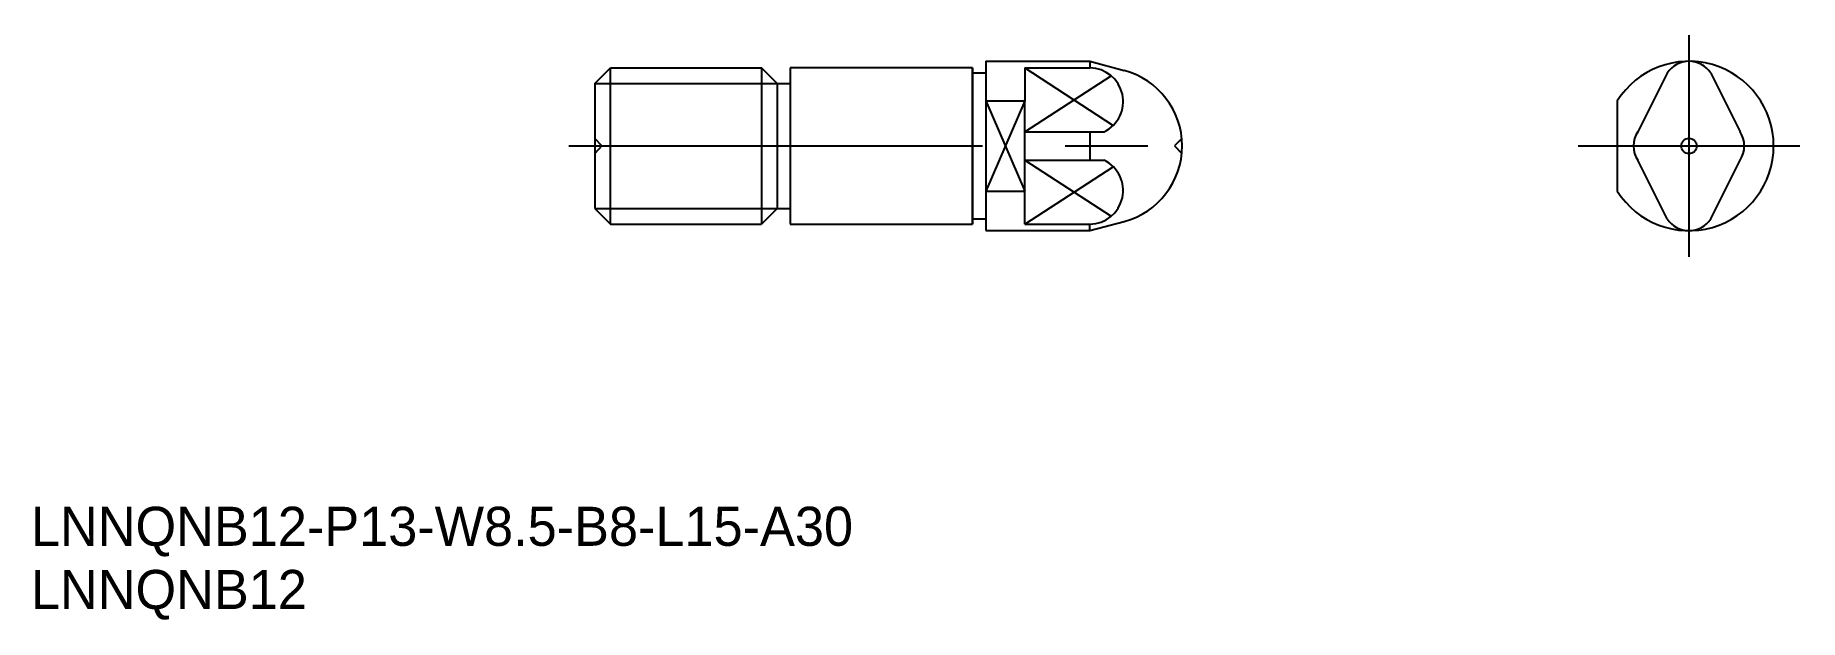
# Model space of a CAD drawing. Extents: x 37 to 172, y 105 to 150.
import ezdxf

# ---------------------------------------------------------------- set-up
doc = ezdxf.new("R2010")
doc.units = 0
doc.linetypes.add('CENTER', pattern=[50.8, 31.75, -6.35, 6.35, -6.35])
doc.linetypes.add('DASHED', pattern=[19.05, 12.7, -6.35])
doc.layers.get('0').update_dxf_attribs({"linetype": 'CONTINUOUS'})
doc.layers.add('CENTER', color=1, linetype='CENTER')

# ---------------------------------------------------------------- blocks, each defined once
blk = doc.blocks.new('*U2')
at = {"color": 7, "linetype": 'CONTINUOUS'}
blk.add_text('LNNQNB12', height=3, dxfattribs=at).set_placement((36.63, 105.65))
blk = doc.blocks.new('*U3')
at = {"color": 7, "linetype": 'CONTINUOUS'}
blk.add_text('LNNQNB12-P13-W8.5-B8-L15-A30', height=3, dxfattribs=at).set_placement((36.63, 110.5))

msp = doc.modelspace()

# ---------------------------------------------------------------- linework, layer by layer
at = {"color": 7, "linetype": 'CONTINUOUS'}
for p, q in [((109.91, 147.69), (109.91, 134.69)), ((109.91, 147.69), (117.91, 147.69)), ((117.91, 147.69), (120.54, 146.98)), ((79.91, 145.99), (81.11, 147.19)), ((81.11, 135.19), (81.11, 147.19)), ((81.11, 147.19), (92.71, 147.19)), ((92.71, 147.19), (92.71, 135.19)), ((93.91, 145.99), (92.71, 147.19)), ((108.91, 147.19), (94.91, 147.19)), ((94.91, 147.19), (94.91, 135.19)), ((108.91, 147.19), (108.91, 135.19)), ((108.91, 135.19), (108.91, 147.19)), ((109.91, 146.79), (108.91, 146.79)), ((162.22, 146.78), (159.97, 142.28)), ((165.56, 146.78), (167.81, 142.28)), ((79.91, 145.99), (79.91, 136.39)), ((93.91, 145.99), (94.91, 145.99)), ((93.91, 145.99), (93.91, 136.39)), ((112.91, 145.69), (112.91, 145.69)), ((109.91, 144.65), (112.91, 144.65)), ((112.91, 137.72), (112.91, 144.65)), ((158.39, 144.65), (158.39, 137.72)), ((162.22, 135.59), (159.97, 140.09)), ((165.56, 135.59), (167.81, 140.09)), ((109.91, 137.72), (112.91, 137.72)), ((79.91, 136.39), (81.11, 135.19)), ((93.91, 136.39), (92.71, 135.19)), ((93.91, 136.39), (94.91, 136.39)), ((108.91, 135.59), (109.91, 135.59)), ((112.91, 136.69), (112.91, 136.69)), ((81.11, 135.19), (92.71, 135.19)), ((94.91, 135.19), (108.91, 135.19)), ((109.91, 134.69), (117.91, 134.69)), ((117.91, 134.69), (120.54, 135.39))]:
    msp.add_line(p, q, dxfattribs=at)
at = {"color": 3, "linetype": 'CONTINUOUS'}
for p, q in [((117.91, 147.69), (117.91, 147.19)), ((112.91, 147.19), (117.91, 147.19)), ((112.91, 147.19), (119.7, 142.77)), ((112.91, 147.19), (112.91, 144.65)), ((112.91, 142.28), (119.53, 146.58)), ((79.91, 145.99), (93.91, 145.99)), ((109.91, 144.65), (112.91, 137.72)), ((112.91, 144.65), (109.91, 137.72)), ((112.91, 142.28), (117.91, 142.28)), ((112.91, 142.28), (119, 142.28)), ((117.91, 142.28), (117.91, 140.09)), ((80.44, 141.19), (79.91, 141.77)), ((80.44, 141.19), (79.91, 140.6)), ((112.91, 140.09), (117.91, 140.09)), ((112.91, 140.09), (119, 140.09)), ((112.91, 140.09), (119.53, 135.79)), ((112.91, 135.19), (119.7, 139.6)), ((112.91, 135.19), (112.91, 137.72)), ((79.91, 136.39), (93.91, 136.39)), ((112.91, 135.19), (117.91, 135.19)), ((117.91, 134.69), (117.91, 135.19))]:
    msp.add_line(p, q, dxfattribs=at)
at = {"color": 3, "linetype": 'DASHED'}
for p, q in [((124.96, 141.77), (124.4, 141.19)), ((124.4, 141.19), (124.96, 140.6))]:
    msp.add_line(p, q, dxfattribs=at)
at = {"color": 7, "linetype": 'CONTINUOUS'}
msp.add_circle((163.89, 141.19), 0.59, dxfattribs=at)
for centre, radius, start, end in [((163.89, 141.19), 6.5, 212.2042, 147.7958), ((163.89, 145.69), 2, 33.1785, 146.8215), ((118.99, 141.19), 6, 285, 75), ((161.64, 141.19), 2, 146.8215, 213.1785), ((166.14, 141.19), 2, 326.8215, 33.1785), ((163.89, 136.69), 2, 213.1785, 326.8215)]:
    msp.add_arc(centre, radius, start, end, dxfattribs=at)
at = {"color": 3, "linetype": 'CONTINUOUS'}
for centre, start, end in [((117.88, 144.6), 295.7053, 89.2491), ((117.88, 137.77), 270.7509, 64.2947)]:
    msp.add_arc(centre, 2.58, start, end, dxfattribs=at)
at = {"layer": 'CENTER', "color": 1, "linetype": 'CENTER'}
for p, q in [((163.89, 149.69), (163.89, 132.69)), ((77.91, 141.19), (126.99, 141.19)), ((155.39, 141.19), (172.39, 141.19))]:
    msp.add_line(p, q, dxfattribs=at)

# ---------------------------------------------------------------- block references
at = {"color": 7, "linetype": 'CONTINUOUS'}
for name in ['*U3', '*U2']:
    msp.add_blockref(name, (0, 0), dxfattribs=at)

doc.saveas('drawing.dxf')
